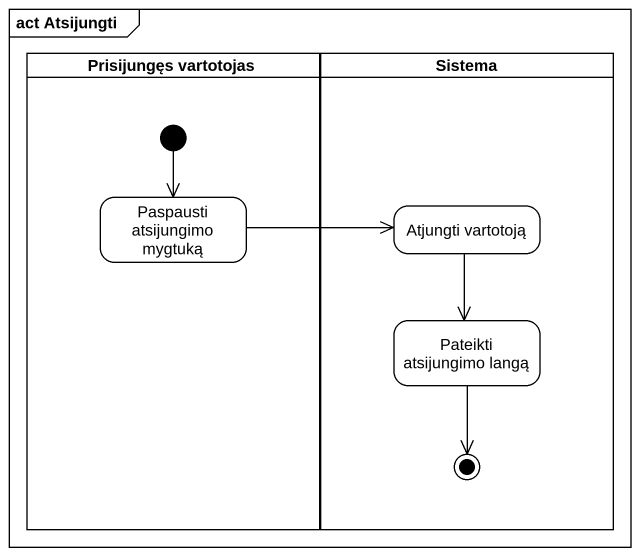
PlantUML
@startuml
mainframe act Atsijungti
hide empty description
state "Prisijungęs vartotojas" as Prisijungęs_vartotojas <<partition>> {
  state "Paspausti atsijungimo mygtuką" as Paspausti_atsijungimo
  [*] --> Paspausti_atsijungimo
}
state Sistema <<partition>> {
  state "Atjungti vartotoją" as Atjungti_vartotoją
  state "Pateikti atsijungimo langą" as Pateikti_atsijungimo_langą
  Pateikti_atsijungimo_langą --> [*]
}
Paspausti_atsijungimo -right-> Atjungti_vartotoją
Atjungti_vartotoją --> Pateikti_atsijungimo_langą
@enduml
